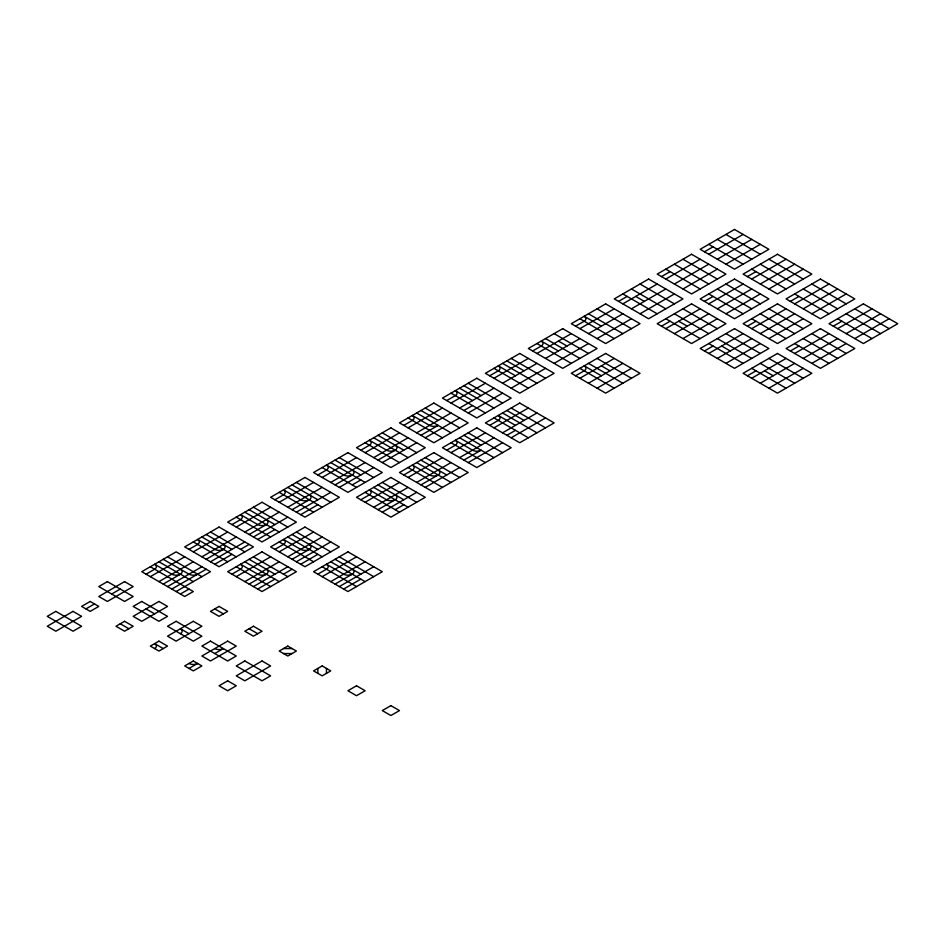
<?xml version="1.0" encoding="UTF-8"?>
<svg xmlns="http://www.w3.org/2000/svg" width="945" height="945" viewBox="0 0 945 945"><rect width="100%" height="100%" fill="white"/><g stroke="black" fill="none" stroke-linecap="round" stroke-linejoin="round"><path stroke-width="1.42" d="M85.912 608.899L94.5 603.938M111.687 594.015L120.275 589.054M146.05 574.182L154.637 569.221A6.072 3.508 0 0 0 154.637 564.26L171.813 574.182A6.072 3.508 0 0 0 180.412 574.182A6.072 3.508 0 0 0 180.412 569.221M189 549.376L197.588 544.414A6.072 3.508 0 0 0 197.588 539.453L214.775 549.376A6.072 3.508 0 0 0 223.363 549.376A6.072 3.508 0 0 0 223.363 544.414M231.95 524.581L240.55 519.62A6.072 3.508 0 0 0 240.55 514.659L257.725 524.581A6.072 3.508 0 0 0 266.313 524.581A6.072 3.508 0 0 0 266.313 519.62M274.912 499.775L283.5 494.814A6.072 3.508 0 0 0 283.5 489.864L300.687 499.775A6.072 3.508 0 0 0 309.275 499.775A6.072 3.508 0 0 0 309.275 494.814M317.863 474.981L326.45 470.019A6.072 3.508 0 0 0 326.45 465.058L343.637 474.981A6.072 3.508 0 0 0 352.225 474.981A6.072 3.508 0 0 0 352.225 470.019M360.813 450.186L369.412 445.225A6.072 3.508 0 0 0 369.412 440.264L386.588 450.186A6.072 3.508 0 0 0 395.187 450.186A6.072 3.508 0 0 0 395.187 445.225M403.775 425.38L412.363 420.419A6.072 3.508 0 0 0 412.363 415.457L429.55 425.38A6.072 3.508 0 0 0 438.137 425.38L420.95 435.302M446.725 400.585L455.313 395.624A6.072 3.508 0 0 0 455.313 390.663L472.5 400.585M489.687 375.779L498.275 370.818A6.072 3.508 0 0 0 498.275 365.857L515.45 375.779M532.637 350.985L541.225 346.024A6.072 3.508 0 0 0 541.225 341.062L558.412 350.985M575.588 326.179L584.187 321.217A6.072 3.508 0 0 0 584.187 316.268L601.363 326.179M618.55 301.384L627.137 296.423M661.5 276.578L670.088 271.628M704.45 251.783L713.05 246.822M150.338 576.663L184.7 556.818M193.3 551.856L227.662 532.023M236.25 527.062L270.613 507.217M279.2 502.256L313.563 482.422M322.162 477.461L356.525 457.616M365.113 452.655L399.475 432.822M408.063 427.861L442.437 408.016M451.025 403.066L485.387 383.221M493.975 378.26L528.338 358.427M536.937 353.465L571.3 333.62M579.887 328.659L614.25 308.826M622.838 303.865L657.2 284.02M665.8 279.058L700.162 259.225M708.75 254.264L743.113 234.419M158.937 581.624L193.3 561.779M201.887 556.818L236.25 536.984M244.838 532.023L279.2 512.178M287.8 507.217L322.162 487.384M330.75 482.422L365.113 462.577M373.7 457.616L408.063 437.783M416.662 432.822L451.025 412.977M459.613 408.016L493.975 388.182M502.563 383.221L536.937 363.376M545.525 358.427L579.887 338.582M588.475 333.62L622.838 313.787M631.437 308.826L665.8 288.981M674.387 284.02L708.75 264.187M717.338 259.225L751.7 239.38M163.225 584.093L180.412 574.182M206.187 559.298L223.363 549.376M249.137 534.504L266.313 524.581M292.088 509.698L309.275 499.775M335.05 484.903L352.225 474.981M378 460.097L395.187 450.186M463.912 410.496L472.5 405.547M167.525 586.573L201.887 566.74M210.475 561.779L244.838 541.934M253.437 536.984L287.8 517.139M296.387 512.178L330.75 492.345M339.338 487.384L373.7 467.539M382.3 462.577L416.662 442.744M425.25 437.783L459.613 417.938M468.2 412.977L502.563 393.144M511.162 388.182L545.525 368.337M554.113 363.376L588.475 343.543M597.063 338.582L631.437 318.748M640.025 313.787L674.387 293.942M682.975 288.981L717.338 269.148M725.937 264.187L760.3 244.342M171.813 589.054L206.187 569.221M214.775 564.26L231.95 554.337M240.55 549.376L249.137 544.414M257.725 539.453L274.912 529.543M300.687 514.659L317.863 504.736M352.225 484.903L360.813 479.942M176.113 591.535L210.475 571.701L176.113 551.856L141.75 571.701L184.7 596.496L193.3 591.535L150.338 566.74M180.412 594.015L189 589.054M231.95 574.182L240.55 569.221A6.072 3.508 0 0 0 240.55 564.26L257.725 574.182A6.072 3.508 0 0 0 266.313 574.182A6.072 3.508 0 0 0 266.313 569.221M274.912 549.376L283.5 544.414A6.072 3.508 0 0 0 283.5 539.453L300.687 549.376A6.072 3.508 0 0 0 309.275 549.376A6.072 3.508 0 0 0 309.275 544.414M360.813 499.775L369.412 494.814A6.072 3.508 0 0 0 369.412 489.864L386.588 499.775A6.072 3.508 0 0 0 395.187 499.775A6.072 3.508 0 0 0 395.187 494.814M403.775 474.981L412.363 470.019A6.072 3.508 0 0 0 412.363 465.058L429.55 474.981A6.072 3.508 0 0 0 438.137 474.981A6.072 3.508 0 0 0 438.137 470.019M446.725 450.186L455.313 445.225A6.072 3.508 0 0 0 455.313 440.264L472.5 450.186A6.072 3.508 0 0 0 481.088 450.186L463.912 460.097M489.687 425.38L498.275 420.419A6.072 3.508 0 0 0 498.275 415.457L515.45 425.38M575.588 375.779L584.187 370.818A6.072 3.508 0 0 0 584.187 365.857L601.363 375.779M661.5 326.179L670.088 321.217M704.45 301.384L713.05 296.423M747.412 276.578L756 271.628M236.25 576.663L270.613 556.818M279.2 551.856L313.563 532.023M365.113 502.256L399.475 482.422M408.063 477.461L442.437 457.616M451.025 452.655L485.387 432.822M493.975 427.861L528.338 408.016M579.887 378.26L614.25 358.427M665.8 328.659L700.162 308.826M708.75 303.865L743.113 284.02M751.7 279.058L786.063 259.225M244.838 581.624L279.2 561.779M287.8 556.818L322.162 536.984M373.7 507.217L408.063 487.384M416.662 482.422L451.025 462.577M459.613 457.616L493.975 437.783M502.563 432.822L536.937 412.977M588.475 383.221L622.838 363.376M674.387 333.62L708.75 313.787M717.338 308.826L751.7 288.981M760.3 284.02L794.662 264.187M249.137 584.093L266.313 574.182M292.088 559.298L309.275 549.376M378 509.698L395.187 499.775M420.95 484.903L438.137 474.981M506.863 435.302L515.45 430.341M253.437 586.573L287.8 566.74M296.387 561.779L330.75 541.934M382.3 512.178L416.662 492.345M425.25 487.384L459.613 467.539M468.2 462.577L502.563 442.744M511.162 437.783L545.525 417.938M597.063 388.182L631.437 368.337M682.975 338.582L717.338 318.748M725.937 313.787L760.3 293.942M768.887 288.981L803.25 269.148M257.725 589.054L274.912 579.143M283.5 574.182L292.088 569.221M300.687 564.26L317.863 554.337M395.187 509.698L403.775 504.736M317.863 574.182L326.45 569.221A6.072 3.508 0 0 0 326.45 564.26L343.637 574.182A6.072 3.508 0 0 0 352.225 574.182A6.072 3.508 0 0 0 352.225 569.221M704.45 350.985L713.05 346.024M747.412 326.179L756 321.217M790.363 301.384L798.95 296.423M322.162 576.663L356.525 556.818M708.75 353.465L743.113 333.62M751.7 328.659L786.063 308.826M794.662 303.865L829.025 284.02M330.75 581.624L365.113 561.779M717.338 358.427L751.7 338.582M760.3 333.62L794.662 313.787M803.25 308.826L837.613 288.981M189 668.422L197.588 663.461A6.072 3.508 0 0 1 189 663.461M214.775 653.538L223.363 648.577A6.072 3.508 0 0 1 214.775 648.577M335.05 584.093L352.225 574.182M339.338 586.573L373.7 566.74M725.937 363.376L760.3 343.543M768.887 338.582L803.25 318.748M811.838 313.787L846.2 293.942M343.637 589.054L360.813 579.143M747.412 375.779L756 370.818M790.363 350.985L798.95 346.024M833.313 326.179L841.912 321.217M751.7 378.26L786.063 358.427M794.662 353.465L829.025 333.62M837.613 328.659L871.975 308.826M760.3 383.221L794.662 363.376M803.25 358.427L837.613 338.582M846.2 333.62L880.563 313.787M768.887 388.182L803.25 368.337M811.838 363.376L846.2 343.543M854.8 338.582L889.162 318.748M283.5 648.577L292.088 648.577M283.5 653.538L292.088 653.538M725.937 234.419L760.3 254.264M768.887 259.225L803.25 279.058M811.838 284.02L846.2 303.865M854.8 308.826L889.162 328.659M717.338 239.38L751.7 259.225M760.3 264.187L794.662 284.02M803.25 288.981L837.613 308.826M846.2 313.787L880.563 333.62M708.75 244.342L743.113 264.187M751.7 269.148L786.063 288.981M794.662 293.942L829.025 313.787M837.613 318.748L871.975 338.582M682.975 259.225L717.338 279.058M725.937 284.02L760.3 303.865M768.887 308.826L803.25 328.659M811.838 333.62L846.2 353.465M674.387 264.187L708.75 284.02M717.338 288.981L751.7 308.826M760.3 313.787L794.662 333.62M803.25 338.582L837.613 358.427M665.8 269.148L700.162 288.981M708.75 293.942L743.113 313.787M751.7 318.748L786.063 338.582M794.662 343.543L829.025 363.376M640.025 284.02L674.387 303.865M682.975 308.826L717.338 328.659M725.937 333.62L760.3 353.465M768.887 358.427L803.25 378.26M631.437 288.981L665.8 308.826M674.387 313.787L708.75 333.62M717.338 338.582L751.7 358.427M760.3 363.376L794.662 383.221M635.725 296.423L644.313 301.384M678.687 321.217L687.275 326.179M721.637 346.024L730.225 350.985M764.588 370.818L773.187 375.779M622.838 293.942L657.2 313.787M665.8 318.748L700.162 338.582M708.75 343.543L743.113 363.376M751.7 368.337L786.063 388.182M597.063 308.826L631.437 328.659M588.475 313.787L622.838 333.62M579.887 318.748L614.25 338.582M554.113 333.62L588.475 353.465M597.063 358.427L631.437 378.26M558.412 341.062L567 346.024M601.363 365.857L609.95 370.818M545.525 338.582L579.887 358.427M588.475 363.376L622.838 383.221M536.937 343.543L571.3 363.376M579.887 368.337L614.25 388.182M511.162 358.427L545.525 378.26M506.863 360.907L524.05 370.818M502.563 363.376L536.937 383.221M493.975 368.337L528.338 388.182M468.2 383.221L502.563 403.066M511.162 408.016L545.525 427.861M463.912 385.702L481.088 395.624M506.863 410.496L524.05 420.419M459.613 388.182L493.975 408.016M502.563 412.977L536.937 432.822M451.025 393.144L485.387 412.977M493.975 417.938L528.338 437.783M425.25 408.016L459.613 427.861M468.2 432.822L502.563 452.655M420.95 410.496L438.137 420.419M463.912 435.302L481.088 445.225M416.662 412.977L451.025 432.822M459.613 437.783L493.975 457.616M408.063 417.938L442.437 437.783M451.025 442.744L485.387 462.577M382.3 432.822L416.662 452.655M425.25 457.616L459.613 477.461M378 435.302L403.775 450.186M420.95 460.097L446.725 474.981M373.7 437.783L408.063 457.616M416.662 462.577L451.025 482.422M365.113 442.744L399.475 462.577M408.063 467.539L442.437 487.384M339.338 457.616L373.7 477.461M382.3 482.422L416.662 502.256M335.05 460.097L360.813 474.981M378 484.903L403.775 499.775M330.75 462.577L365.113 482.422M373.7 487.384L408.063 507.217M322.162 467.539L356.525 487.384M365.113 492.345L399.475 512.178M296.387 482.422L330.75 502.256M292.088 484.903L317.863 499.775M287.8 487.384L322.162 507.217M279.2 492.345L313.563 512.178M253.437 507.217L287.8 527.062M296.387 532.023L330.75 551.856M339.338 556.818L373.7 576.663M249.137 509.698L274.912 524.581M292.088 534.504L317.863 549.376M335.05 559.298L360.813 574.182M244.838 512.178L279.2 532.023M287.8 536.984L322.162 556.818M330.75 561.779L365.113 581.624M236.25 517.139L270.613 536.984M279.2 541.934L313.563 561.779M322.162 566.74L356.525 586.573M210.475 532.023L244.838 551.856M253.437 556.818L287.8 576.663M206.187 534.504L231.95 549.376M249.137 559.298L274.912 574.182M201.887 536.984L236.25 556.818M244.838 561.779L279.2 581.624M193.3 541.934L227.662 561.779M236.25 566.74L270.613 586.573M167.525 556.818L201.887 576.663M163.225 559.298L189 574.182A6.072 3.508 0 0 0 197.588 574.182M158.937 561.779L193.3 581.624M214.775 608.899L223.363 613.86M249.137 628.732L257.725 633.693M146.05 608.899L154.637 613.86M189 633.693L180.412 628.732A6.072 3.508 0 0 1 180.412 633.693M120.275 623.783L128.863 628.732M163.225 648.577L154.637 643.616A6.072 3.508 0 0 1 154.637 648.577M326.45 668.422L326.45 673.372M317.863 668.422L317.863 673.372M55.838 611.38L47.25 616.341L73.025 631.213L81.613 626.251L55.838 611.38M107.387 581.624L98.8 586.573L124.563 601.457L133.162 596.496L107.387 581.624M73.025 611.38L47.25 626.251L55.838 631.213L81.613 616.341L73.025 611.38M90.2 601.457L81.613 606.418L90.2 611.38L98.8 606.418L90.2 601.457M124.563 581.624L98.8 596.496L107.387 601.457L133.162 586.573L124.563 581.624M219.063 527.062L184.7 546.895L219.063 566.74L253.437 546.895L219.063 527.062M262.025 502.256L227.662 522.101L262.025 541.934L296.387 522.101L262.025 502.256M304.975 477.461L270.613 497.294L304.975 517.139L339.338 497.294L304.975 477.461M347.937 452.655L313.563 472.5L347.937 492.345L382.3 472.5L347.937 452.655M390.887 427.861L356.525 447.706L390.887 467.539L425.25 447.706L390.887 427.861M433.838 403.066L399.475 422.899L433.838 442.744L468.2 422.899L433.838 403.066M476.8 378.26L442.437 398.105L476.8 417.938L511.162 398.105L476.8 378.26M519.75 353.465L485.387 373.299L519.75 393.144L554.113 373.299L519.75 353.465M562.7 328.659L528.338 348.504L562.7 368.337L597.063 348.504L562.7 328.659M605.662 303.865L571.3 323.698L605.662 343.543L640.025 323.698L605.662 303.865M648.613 279.058L614.25 298.903L648.613 318.748L682.975 298.903L648.613 279.058M691.563 254.264L657.2 274.109L691.563 293.942L725.937 274.109L691.563 254.264M734.525 229.47L700.162 249.303L734.525 269.148L768.887 249.303L734.525 229.47M141.75 601.457L133.162 606.418L158.937 621.302L167.525 616.341L141.75 601.457M124.563 621.302L115.975 626.251L124.563 631.213L133.162 626.251L124.563 621.302M158.937 601.457L133.162 616.341L141.75 621.302L167.525 606.418L158.937 601.457M262.025 551.856L227.662 571.701L262.025 591.535L296.387 571.701L262.025 551.856M304.975 527.062L270.613 546.895L304.975 566.74L339.338 546.895L304.975 527.062M390.887 477.461L356.525 497.294L390.887 517.139L425.25 497.294L390.887 477.461M433.838 452.655L399.475 472.5L433.838 492.345L468.2 472.5L433.838 452.655M476.8 427.861L442.437 447.706L476.8 467.539L511.162 447.706L476.8 427.861M519.75 403.066L485.387 422.899L519.75 442.744L554.113 422.899L519.75 403.066M605.662 353.465L571.3 373.299L605.662 393.144L640.025 373.299L605.662 353.465M691.563 303.865L657.2 323.698L691.563 343.543L725.937 323.698L691.563 303.865M734.525 279.058L700.162 298.903L734.525 318.748L768.887 298.903L734.525 279.058M777.475 254.264L743.113 274.109L777.475 293.942L811.838 274.109L777.475 254.264M176.113 621.302L167.525 626.251L193.3 641.135L201.887 636.174L176.113 621.302M158.937 641.135L150.338 646.096L158.937 651.058L167.525 646.096L158.937 641.135M193.3 621.302L167.525 636.174L176.113 641.135L201.887 626.251L193.3 621.302M219.063 606.418L210.475 611.38L219.063 616.341L227.662 611.38L219.063 606.418M347.937 551.856L313.563 571.701L347.937 591.535L382.3 571.701L347.937 551.856M734.525 328.659L700.162 348.504L734.525 368.337L768.887 348.504L734.525 328.659M777.475 303.865L743.113 323.698L777.475 343.543L811.838 323.698L777.475 303.865M820.437 279.058L786.063 298.903L820.437 318.748L854.8 298.903L820.437 279.058M210.475 641.135L201.887 646.096L227.662 660.98L236.25 656.019L210.475 641.135M193.3 660.98L184.7 665.941L193.3 670.891L201.887 665.941L193.3 660.98M227.662 641.135L201.887 656.019L210.475 660.98L236.25 646.096L227.662 641.135M253.437 626.251L244.838 631.213L253.437 636.174L262.025 631.213L253.437 626.251M244.838 660.98L236.25 665.941L262.025 680.813L270.613 675.852L244.838 660.98M777.475 353.465L743.113 373.299L777.475 393.144L811.838 373.299L777.475 353.465M820.437 328.659L786.063 348.504L820.437 368.337L854.8 348.504L820.437 328.659M863.387 303.865L829.025 323.698L863.387 343.543L897.75 323.698L863.387 303.865M227.662 680.813L219.063 685.775L227.662 690.736L236.25 685.775L227.662 680.813M262.025 660.98L236.25 675.852L244.838 680.813L270.613 665.941L262.025 660.98M287.8 646.096L279.2 651.058L287.8 656.019L296.387 651.058L287.8 646.096M322.162 665.941L313.563 670.891L322.162 675.852L330.75 670.891L322.162 665.941M356.525 685.775L347.937 690.736L356.525 695.697L365.113 690.736L356.525 685.775M390.887 705.62L382.3 710.581L390.887 715.53L399.475 710.581L390.887 705.62"/></g></svg>
